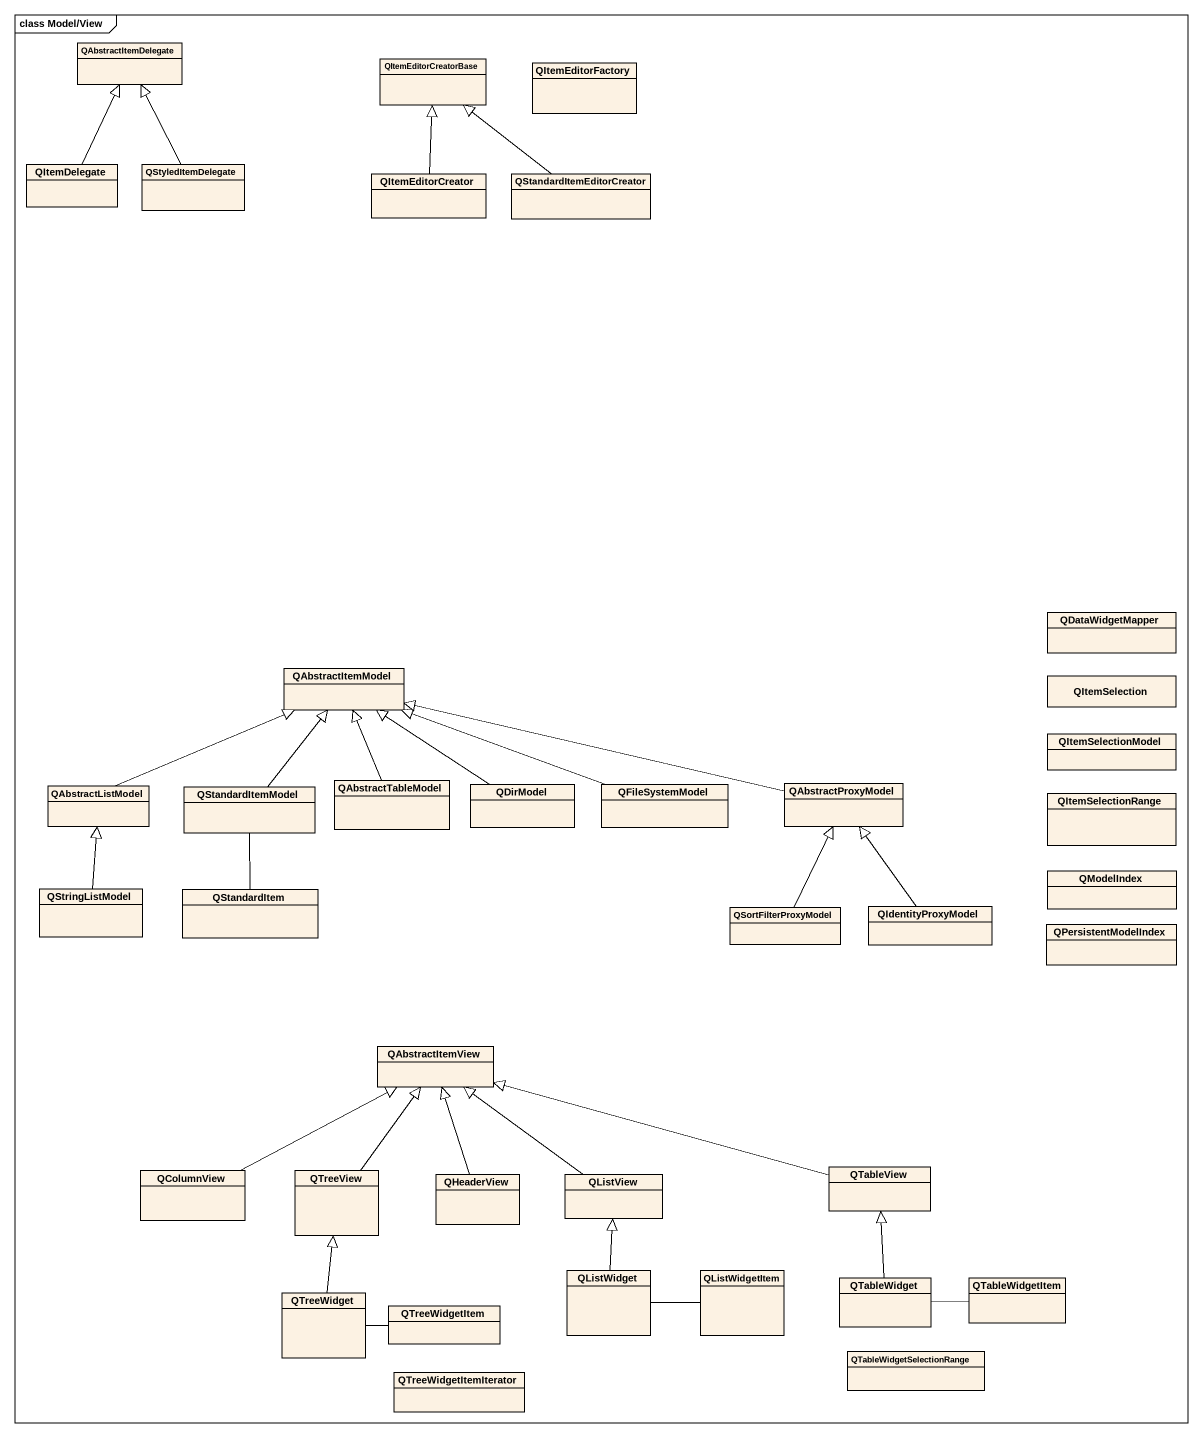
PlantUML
@startuml
mainframe class Model/View
hide circle
hide empty members
class QAbstractItemDelegate
class QItemEditorCreatorBase
class QItemEditorFactory
class QItemDelegate
class QStyledItemDelegate
class QItemEditorCreator
class QStandardItemEditorCreator
class QDataWidgetMapper
class QAbstractItemModel
class QItemSelection
class QItemSelectionModel
class QAbstractListModel
class QStandardItemModel
class QAbstractTableModel
class QDirModel
class QFileSystemModel
class QAbstractProxyModel
class QItemSelectionRange
class QStringListModel
class QStandardItem
class QModelIndex
class QSortFilterProxyModel
class QIdentityProxyModel
class QPersistentModelIndex
class QAbstractItemView
class QColumnView
class QTreeView
class QHeaderView
class QListView
class QTableView
class QListWidget
class QListWidgetItem
class QTableWidget
class QTableWidgetItem
class QTreeWidget
class QTreeWidgetItem
class QTableWidgetSelectionRange
class QTreeWidgetItemIterator
QItemDelegate -up-|> QAbstractItemDelegate
QStyledItemDelegate -up-|> QAbstractItemDelegate
QItemEditorCreator -up-|> QItemEditorCreatorBase
QStandardItemEditorCreator -up-|> QItemEditorCreatorBase
QAbstractListModel -right-|> QAbstractItemModel
QStandardItemModel -up-|> QAbstractItemModel
QAbstractTableModel -up-|> QAbstractItemModel
QDirModel -up-|> QAbstractItemModel
QFileSystemModel -left-|> QAbstractItemModel
QAbstractProxyModel -left-|> QAbstractItemModel
QStringListModel -up-|> QAbstractListModel
QStandardItem -up- QStandardItemModel
QSortFilterProxyModel -up-|> QAbstractProxyModel
QIdentityProxyModel -up-|> QAbstractProxyModel
QColumnView -right-|> QAbstractItemView
QTreeView -up-|> QAbstractItemView
QHeaderView -up-|> QAbstractItemView
QListView -up-|> QAbstractItemView
QTableView -left-|> QAbstractItemView
QListWidget -up-|> QListView
QListWidgetItem -left- QListWidget
QTableWidget -up-|> QTableView
QTableWidgetItem -left- QTableWidget
QTreeWidget -up-|> QTreeView
QTreeWidget -right- QTreeWidgetItem
@enduml
